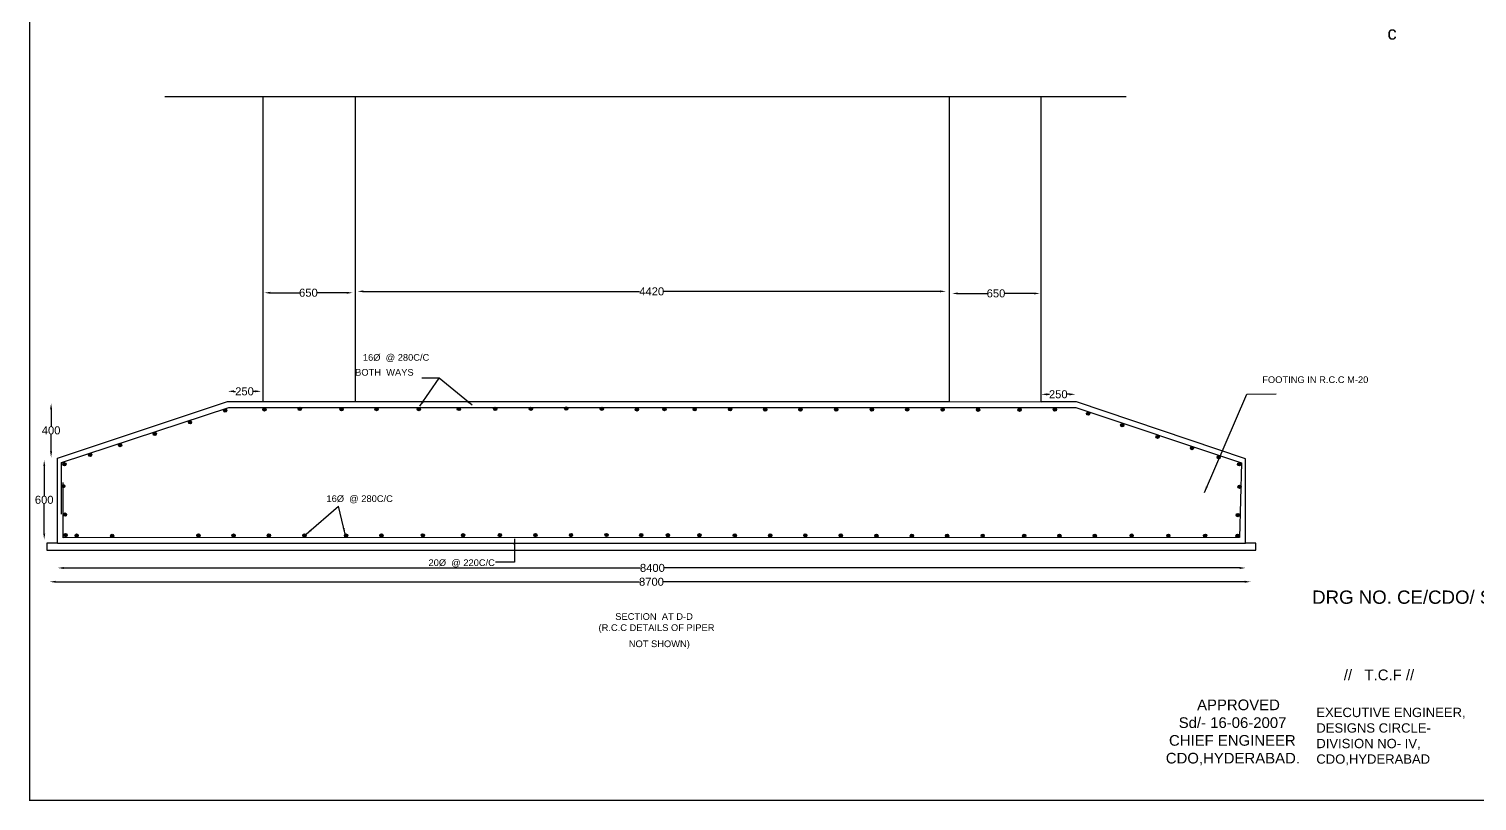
# Model space of a CAD drawing. Header units: inches. Extents: x -24493 to -7702, y 2644 to 14293.
# Drawn here: x -24493 to -13636, y 2644 to 8438 of the extents above; entities that cross this region are included whole.
import ezdxf

# ---------------------------------------------------------------- set-up
doc = ezdxf.new("R2010")
doc.units = ezdxf.units.IN
doc.header["$MEASUREMENT"] = 0
doc.styles.get("Standard").update_dxf_attribs({"font": 'arial.ttf'})
doc.dimstyles.new('ST100', dxfattribs={"dimtxt": 60, "dimasz": 45, "dimexe": 0, "dimexo": 10, "dimgap": 0.09, "dimtad": 0, "dimtih": 1, "dimtoh": 1, "dimdec": 0, "dimzin": 0, "dimdsep": 46, "dimtxsty": 'Standard', "dimcen": 0, "dimse1": 1, "dimse2": 1, "dimadec": 0, "dimazin": 0, "dimtfac": 1, "dimtdec": 0, "dimtofl": 0, "dimtmove": 0, "dimatfit": 3, "dimfxl": 50, "dimtolj": 1, "dimtzin": 0, "dimarcsym": 0})

# ---------------------------------------------------------------- blocks, each defined once
blk = doc.blocks.new('*D32')
at = {"color": 0, "lineweight": -2, "transparency": 16777216}
for p, q in [((-24232, 4393), (-19909, 4393)), ((-15416, 4393), (-19730, 4393))]:
    blk.add_line(p, q, dxfattribs=at)
at = {"color": 0, "transparency": 16777216}
for points in [[(-24232, 4400), (-24232, 4385), (-24277, 4393)], [(-15416, 4400), (-15416, 4385), (-15371, 4393)]]:
    blk.add_solid(points, dxfattribs=at)
at = {"layer": 'Defpoints', "color": 0, "transparency": 16777216}
for p in [(-24277, 4386), (-15371, 4393), (-15371, 4386)]:
    blk.add_point(p, dxfattribs=at)
at = {"color": 0, "transparency": 16777216, "insert": (-19819, 4393), "char_height": 60, "attachment_point": 5}
blk.add_mtext('\\A1;8400', dxfattribs=at)
blk = doc.blocks.new('*D33')
at = {"color": 0, "lineweight": -2, "transparency": 16777216}
for p, q in [((-24292, 4289), (-19916, 4289)), ((-15378, 4289), (-19736, 4289))]:
    blk.add_line(p, q, dxfattribs=at)
at = {"color": 0, "transparency": 16777216}
for points in [[(-24292, 4297), (-24292, 4282), (-24337, 4289)], [(-15378, 4297), (-15378, 4282), (-15333, 4289)]]:
    blk.add_solid(points, dxfattribs=at)
at = {"layer": 'Defpoints', "color": 0, "transparency": 16777216}
for p in [(-24337, 4281), (-15333, 4289), (-15333, 4281)]:
    blk.add_point(p, dxfattribs=at)
at = {"color": 0, "transparency": 16777216, "insert": (-19826, 4289), "char_height": 60, "attachment_point": 5}
blk.add_mtext('\\A1;8700', dxfattribs=at)
blk = doc.blocks.new('*D34')
at = {"color": 0, "lineweight": -2, "transparency": 16777216}
for p, q in [((-22684, 6458), (-22464, 6458)), ((-22111, 6458), (-22331, 6458))]:
    blk.add_line(p, q, dxfattribs=at)
at = {"color": 0, "transparency": 16777216}
for points in [[(-22684, 6465), (-22684, 6450), (-22729, 6458)], [(-22111, 6465), (-22111, 6450), (-22066, 6458)]]:
    blk.add_solid(points, dxfattribs=at)
at = {"layer": 'Defpoints', "color": 0, "transparency": 16777216}
for p in [(-22729, 6487), (-22066, 6487), (-22066, 6458)]:
    blk.add_point(p, dxfattribs=at)
at = {"color": 0, "transparency": 16777216, "insert": (-22398, 6458), "char_height": 60, "attachment_point": 5}
blk.add_mtext('\\A1;650', dxfattribs=at)
blk = doc.blocks.new('*D35')
at = {"color": 0, "lineweight": -2, "transparency": 16777216}
for p, q in [((-21985, 6468), (-19915, 6468)), ((-17663, 6468), (-19734, 6468))]:
    blk.add_line(p, q, dxfattribs=at)
at = {"color": 0, "transparency": 16777216}
for points in [[(-21985, 6476), (-21985, 6461), (-22030, 6468)], [(-17663, 6476), (-17663, 6461), (-17618, 6468)]]:
    blk.add_solid(points, dxfattribs=at)
at = {"layer": 'Defpoints', "color": 0, "transparency": 16777216}
for p in [(-22030, 6487), (-17618, 6487), (-17618, 6468)]:
    blk.add_point(p, dxfattribs=at)
at = {"color": 0, "transparency": 16777216, "insert": (-19824, 6468), "char_height": 60, "attachment_point": 5}
blk.add_mtext('\\A1;4420', dxfattribs=at)
blk = doc.blocks.new('*D36')
at = {"color": 0, "lineweight": -2, "transparency": 16777216}
for p, q in [((-17527, 6453), (-17309, 6453)), ((-16958, 6453), (-17176, 6453))]:
    blk.add_line(p, q, dxfattribs=at)
at = {"color": 0, "transparency": 16777216}
for points in [[(-17527, 6460), (-17527, 6445), (-17572, 6453)], [(-16958, 6460), (-16958, 6445), (-16913, 6453)]]:
    blk.add_solid(points, dxfattribs=at)
at = {"layer": 'Defpoints', "color": 0, "transparency": 16777216}
for p in [(-17572, 6487), (-16913, 6487), (-16913, 6453)]:
    blk.add_point(p, dxfattribs=at)
at = {"color": 0, "transparency": 16777216, "insert": (-17243, 6453), "char_height": 60, "attachment_point": 5}
blk.add_mtext('\\A1;650', dxfattribs=at)
blk = doc.blocks.new('*D37')
at = {"color": 0, "lineweight": -2, "transparency": 16777216}
for p, q in [((-24379, 5157), (-24379, 4935)), ((-24379, 4651), (-24379, 4873))]:
    blk.add_line(p, q, dxfattribs=at)
at = {"color": 0, "transparency": 16777216}
for points in [[(-24386, 5157), (-24371, 5157), (-24379, 5202)], [(-24386, 4651), (-24371, 4651), (-24379, 4606)]]:
    blk.add_solid(points, dxfattribs=at)
at = {"layer": 'Defpoints', "color": 0, "transparency": 16777216}
for p in [(-24409, 5202), (-24379, 5202), (-24409, 4606)]:
    blk.add_point(p, dxfattribs=at)
at = {"color": 0, "transparency": 16777216, "insert": (-24379, 4904), "char_height": 60, "attachment_point": 5}
blk.add_mtext('\\A1;600 ', dxfattribs=at)
blk = doc.blocks.new('*D38')
at = {"color": 0, "lineweight": -2, "transparency": 16777216}
for p, q in [((-24327, 5584), (-24327, 5456)), ((-24327, 5267), (-24327, 5395))]:
    blk.add_line(p, q, dxfattribs=at)
at = {"color": 0, "transparency": 16777216}
for points in [[(-24335, 5584), (-24320, 5584), (-24327, 5629)], [(-24335, 5267), (-24320, 5267), (-24327, 5222)]]:
    blk.add_solid(points, dxfattribs=at)
at = {"layer": 'Defpoints', "color": 0, "transparency": 16777216}
for p in [(-24412, 5629), (-24327, 5629), (-24412, 5222)]:
    blk.add_point(p, dxfattribs=at)
at = {"color": 0, "transparency": 16777216, "insert": (-24327, 5425), "char_height": 60, "attachment_point": 5}
blk.add_mtext('\\A1;400', dxfattribs=at)
blk = doc.blocks.new('*D39')
at = {"color": 0, "lineweight": -2, "transparency": 16777216}
for p, q in [((-22957, 5718), (-22944, 5718)), ((-22797, 5718), (-22810, 5718))]:
    blk.add_line(p, q, dxfattribs=at)
at = {"color": 0, "transparency": 16777216}
for points in [[(-22957, 5726), (-22957, 5711), (-23002, 5718)], [(-22797, 5726), (-22797, 5711), (-22752, 5718)]]:
    blk.add_solid(points, dxfattribs=at)
at = {"layer": 'Defpoints', "color": 0, "transparency": 16777216}
for p in [(-23002, 5715), (-22752, 5718), (-22752, 5715)]:
    blk.add_point(p, dxfattribs=at)
at = {"color": 0, "transparency": 16777216, "insert": (-22877, 5718), "char_height": 60, "attachment_point": 5}
blk.add_mtext('\\A1;250', dxfattribs=at)
blk = doc.blocks.new('*D43')
at = {"color": 0, "lineweight": -2, "transparency": 16777216}
for p, q in [((-16859, 5696), (-16843, 5696)), ((-16692, 5696), (-16709, 5696))]:
    blk.add_line(p, q, dxfattribs=at)
at = {"color": 0, "transparency": 16777216}
for points in [[(-16859, 5703), (-16859, 5688), (-16904, 5696)], [(-16692, 5703), (-16692, 5688), (-16647, 5696)]]:
    blk.add_solid(points, dxfattribs=at)
at = {"layer": 'Defpoints', "color": 0, "transparency": 16777216}
for p in [(-16904, 5711), (-16647, 5718), (-16647, 5696)]:
    blk.add_point(p, dxfattribs=at)
at = {"color": 0, "transparency": 16777216, "insert": (-16776, 5696), "char_height": 60, "attachment_point": 5}
blk.add_mtext('\\A1;250', dxfattribs=at)

msp = doc.modelspace()

# ---------------------------------------------------------------- hatches: boundary and pattern name
h = msp.add_hatch(color=256)
edge = h.paths.add_edge_path()
edge.add_arc((-23022.1, 5574.3), 12.3, 0, 360)
h = msp.add_hatch(color=256)
edge = h.paths.add_edge_path()
edge.add_arc((-22728.2, 5582.4), 12.3, 0, 360)
h = msp.add_hatch(color=256)
edge = h.paths.add_edge_path()
edge.add_arc((-22463.2, 5586.1), 12.3, 0, 360)
h = msp.add_hatch(color=256)
edge = h.paths.add_edge_path()
edge.add_arc((-22149, 5583.9), 12.3, 0, 360)
h = msp.add_hatch(color=256)
edge = h.paths.add_edge_path()
edge.add_arc((-21886.6, 5584.7), 12.3, 0, 360)
h = msp.add_hatch(color=256)
edge = h.paths.add_edge_path()
edge.add_arc((-21570.6, 5584.7), 12.3, 0, 360)
h = msp.add_hatch(color=256)
edge = h.paths.add_edge_path()
edge.add_arc((-21271.1, 5585.5), 12.3, 0, 360)
h = msp.add_hatch(color=256)
edge = h.paths.add_edge_path()
edge.add_arc((-20997.6, 5586.2), 12.3, 0, 360)
h = msp.add_hatch(color=256)
edge = h.paths.add_edge_path()
edge.add_arc((-20729.7, 5587.7), 12.3, 0, 360)
h = msp.add_hatch(color=256)
edge = h.paths.add_edge_path()
edge.add_arc((-20464.8, 5588.4), 12.3, 0, 360)
h = msp.add_hatch(color=256)
edge = h.paths.add_edge_path()
edge.add_arc((-20198.6, 5587.7), 12.3, 0, 360)
h = msp.add_hatch(color=256)
edge = h.paths.add_edge_path()
edge.add_arc((-19935.2, 5582.5), 12.3, 0, 360)
h = msp.add_hatch(color=256)
edge = h.paths.add_edge_path()
edge.add_arc((-19729.1, 5584.7), 12.3, 0, 360)
h = msp.add_hatch(color=256)
edge = h.paths.add_edge_path()
edge.add_arc((-19502, 5584), 12.3, 0, 360)
h = msp.add_hatch(color=256)
edge = h.paths.add_edge_path()
edge.add_arc((-19236.4, 5583.3), 12.3, 0, 360)
h = msp.add_hatch(color=256)
edge = h.paths.add_edge_path()
edge.add_arc((-18972.5, 5581), 12.3, 0, 360)
h = msp.add_hatch(color=256)
edge = h.paths.add_edge_path()
edge.add_arc((-18709.1, 5581.8), 12.3, 0, 360)
h = msp.add_hatch(color=256)
edge = h.paths.add_edge_path()
edge.add_arc((-18440.9, 5581), 12.3, 0, 360)
h = msp.add_hatch(color=256)
edge = h.paths.add_edge_path()
edge.add_arc((-18173, 5581.8), 12.3, 0, 360)
h = msp.add_hatch(color=256)
edge = h.paths.add_edge_path()
edge.add_arc((-17908.5, 5582.5), 12.3, 0, 360)
h = msp.add_hatch(color=256)
edge = h.paths.add_edge_path()
edge.add_arc((-17642.8, 5581.8), 12.3, 0, 360)
h = msp.add_hatch(color=256)
edge = h.paths.add_edge_path()
edge.add_arc((-17377.2, 5580.4), 12.3, 0, 360)
h = msp.add_hatch(color=256)
edge = h.paths.add_edge_path()
edge.add_arc((-17066, 5580.4), 12.3, 0, 360)
h = msp.add_hatch(color=256)
edge = h.paths.add_edge_path()
edge.add_arc((-16800.8, 5580.9), 12.3, 0, 360)
h = msp.add_hatch(color=256)
edge = h.paths.add_edge_path()
edge.add_arc((-16552.8, 5550.8), 12.3, 0, 360)
h = msp.add_hatch(color=256)
edge = h.paths.add_edge_path()
edge.add_arc((-23285.6, 5486.7), 12.3, 0, 360)
h = msp.add_hatch(color=256)
edge = h.paths.add_edge_path()
edge.add_arc((-16296.2, 5463.5), 12.3, 0, 360)
h = msp.add_hatch(color=256)
edge = h.paths.add_edge_path()
edge.add_arc((-23810.1, 5315), 12.3, 0, 360)
h = msp.add_hatch(color=256)
edge = h.paths.add_edge_path()
edge.add_arc((-23549.9, 5399), 12.3, 0, 360)
h = msp.add_hatch(color=256)
edge = h.paths.add_edge_path()
edge.add_arc((-16031.9, 5376.8), 12.3, 0, 360)
h = msp.add_hatch(color=256)
edge = h.paths.add_edge_path()
edge.add_arc((-24035.2, 5241.5), 12.3, 0, 360)
h = msp.add_hatch(color=256)
edge = h.paths.add_edge_path()
edge.add_arc((-15773.2, 5292.3), 12.3, 0, 360)
h = msp.add_hatch(color=256)
edge = h.paths.add_edge_path()
edge.add_arc((-15573.4, 5224), 12.3, 0, 360)
h = msp.add_hatch(color=256)
edge = h.paths.add_edge_path()
edge.add_arc((-24227.1, 5170.7), 12.3, 0, 360)
h = msp.add_hatch(color=256)
edge = h.paths.add_edge_path()
edge.add_arc((-15420.9, 5170.3), 12.3, 0, 360)
h = msp.add_hatch(color=256)
edge = h.paths.add_edge_path()
edge.add_arc((-24235.5, 5006.6), 12.3, 0, 360)
h = msp.add_hatch(color=256)
edge = h.paths.add_edge_path()
edge.add_arc((-15416.5, 5001.9), 12.3, 0, 360)
h = msp.add_hatch(color=256)
edge = h.paths.add_edge_path()
edge.add_arc((-24222.8, 4793), 12.3, 0, 360)
h = msp.add_hatch(color=256)
edge = h.paths.add_edge_path()
edge.add_arc((-15430.5, 4789.9), 12.3, 0, 360)
h = msp.add_hatch(color=256)
edge = h.paths.add_edge_path()
edge.add_arc((-24219.1, 4639.6), 12.3, 0, 360)
h = msp.add_hatch(color=256)
edge = h.paths.add_edge_path()
edge.add_arc((-24135.6, 4636), 12.3, 0, 360)
h = msp.add_hatch(color=256)
edge = h.paths.add_edge_path()
edge.add_arc((-23869.3, 4634.1), 12.3, 0, 360)
h = msp.add_hatch(color=256)
edge = h.paths.add_edge_path()
edge.add_arc((-23222.3, 4636.7), 12.3, 0, 360)
h = msp.add_hatch(color=256)
edge = h.paths.add_edge_path()
edge.add_arc((-22958.9, 4635.4), 12.3, 0, 360)
h = msp.add_hatch(color=256)
edge = h.paths.add_edge_path()
edge.add_arc((-22694.2, 4637.2), 12.3, 0, 360)
h = msp.add_hatch(color=256)
edge = h.paths.add_edge_path()
edge.add_arc((-22427.9, 4636.7), 12.3, 0, 360)
h = msp.add_hatch(color=256)
edge = h.paths.add_edge_path()
edge.add_arc((-22115.3, 4635.9), 12.3, 0, 360)
h = msp.add_hatch(color=256)
edge = h.paths.add_edge_path()
edge.add_arc((-21850.6, 4637), 12.3, 0, 360)
h = msp.add_hatch(color=256)
edge = h.paths.add_edge_path()
edge.add_arc((-21539.3, 4637.8), 12.3, 0, 360)
h = msp.add_hatch(color=256)
edge = h.paths.add_edge_path()
edge.add_arc((-21238, 4638), 12.3, 0, 360)
h = msp.add_hatch(color=256)
edge = h.paths.add_edge_path()
edge.add_arc((-20961.9, 4639.5), 12.3, 0, 360)
h = msp.add_hatch(color=256)
edge = h.paths.add_edge_path()
edge.add_arc((-20695.9, 4639.1), 12.3, 0, 360)
h = msp.add_hatch(color=256)
edge = h.paths.add_edge_path()
edge.add_arc((-20429.1, 4639.8), 12.3, 0, 360)
h = msp.add_hatch(color=256)
edge = h.paths.add_edge_path()
edge.add_arc((-20162.1, 4640.3), 12.3, 0, 360)
h = msp.add_hatch(color=256)
edge = h.paths.add_edge_path()
edge.add_arc((-19902.5, 4639), 12.3, 0, 360)
h = msp.add_hatch(color=256)
edge = h.paths.add_edge_path()
edge.add_arc((-19702.3, 4638.4), 12.3, 0, 360)
h = msp.add_hatch(color=256)
edge = h.paths.add_edge_path()
edge.add_arc((-19466.4, 4638), 12.3, 0, 360)
h = msp.add_hatch(color=256)
edge = h.paths.add_edge_path()
edge.add_arc((-19201.7, 4637.6), 12.3, 0, 360)
h = msp.add_hatch(color=256)
edge = h.paths.add_edge_path()
edge.add_arc((-18935.9, 4636.7), 12.3, 0, 360)
h = msp.add_hatch(color=256)
edge = h.paths.add_edge_path()
edge.add_arc((-18672.4, 4637), 12.3, 0, 360)
h = msp.add_hatch(color=256)
edge = h.paths.add_edge_path()
edge.add_arc((-18406.4, 4637), 12.3, 0, 360)
h = msp.add_hatch(color=256)
edge = h.paths.add_edge_path()
edge.add_arc((-18139.1, 4634.3), 12.3, 0, 360)
h = msp.add_hatch(color=256)
edge = h.paths.add_edge_path()
edge.add_arc((-17873.6, 4634.9), 12.3, 0, 360)
h = msp.add_hatch(color=256)
edge = h.paths.add_edge_path()
edge.add_arc((-17609.2, 4634.9), 12.3, 0, 360)
h = msp.add_hatch(color=256)
edge = h.paths.add_edge_path()
edge.add_arc((-17342.8, 4635.1), 12.3, 0, 360)
h = msp.add_hatch(color=256)
edge = h.paths.add_edge_path()
edge.add_arc((-17031, 4635), 12.3, 0, 360)
h = msp.add_hatch(color=256)
edge = h.paths.add_edge_path()
edge.add_arc((-16767.6, 4634.9), 12.3, 0, 360)
h = msp.add_hatch(color=256)
edge = h.paths.add_edge_path()
edge.add_arc((-16502.2, 4634.7), 12.3, 0, 360)
h = msp.add_hatch(color=256)
edge = h.paths.add_edge_path()
edge.add_arc((-16225.7, 4635.6), 12.3, 0, 360)
h = msp.add_hatch(color=256)
edge = h.paths.add_edge_path()
edge.add_arc((-15950.7, 4635), 12.3, 0, 360)
h = msp.add_hatch(color=256)
edge = h.paths.add_edge_path()
edge.add_arc((-15675, 4635.2), 12.3, 0, 360)
h = msp.add_hatch(color=256)
edge = h.paths.add_edge_path()
edge.add_arc((-15431.8, 4634.5), 12.3, 0, 360)

# ---------------------------------------------------------------- linework, layer by layer
at = {"const_width": 10}
msp.add_lwpolyline([(-24488.2, 14288.4), (-7706.6, 14288.4), (-7706.6, 2648.7), (-24488.2, 2648.7)], close=True, dxfattribs=at)
for points in [[(-24280.2, 4579.2), (-24359.3, 4579.2), (-24359.3, 4526.8), (-15294.1, 4526.8), (-15294.1, 4577.7), (-15372.2, 4577.7), (-15372.2, 5212.4), (-16638.7, 5639.4), (-16904.3, 5639.4), (-16904.3, 7931.5)], [(-23473.7, 7931.5), (-16266, 7931.5)], [(-22737.2, 5641.3), (-22737.2, 7931.5)], [(-22045.8, 5641.3), (-22045.8, 7931.5)], [(-17592.6, 5641.3), (-17592.6, 7931.5)], [(-24280.2, 4579.2), (-24280.2, 5216.9), (-23003.4, 5641.3), (-22737.2, 5641.3), (-22045.8, 5641.3), (-17592.6, 5641.3), (-16904.3, 5639.4)], [(-24249.9, 4795.9), (-24249.9, 5184.8), (-22993.7, 5597.5)], [(-22993.7, 5597.5), (-16645.5, 5597.5), (-15403.1, 5181.1), (-15416.4, 4620.3), (-24236.2, 4620.1), (-24236.2, 5033.8)], [(-24280.2, 4579.2), (-15372.2, 4579.2)]]:
    msp.add_lwpolyline(points)
for centre in [(-23022.1, 5574.3), (-22728.2, 5582.4), (-22463.2, 5586.1), (-22149, 5583.9), (-21886.6, 5584.7), (-21570.6, 5584.7), (-21271.1, 5585.5), (-20997.6, 5586.2), (-20729.7, 5587.7), (-20464.8, 5588.4), (-20198.6, 5587.7), (-19935.2, 5582.5), (-19729.1, 5584.7), (-19502, 5584), (-19236.4, 5583.3), (-18972.5, 5581), (-18709.1, 5581.8), (-18440.9, 5581), (-18173, 5581.8), (-17908.5, 5582.5), (-17642.8, 5581.8), (-17377.2, 5580.4), (-17066, 5580.4), (-16800.8, 5580.9), (-16552.8, 5550.8), (-23285.6, 5486.7), (-16296.2, 5463.5), (-23810.1, 5315), (-23549.9, 5399), (-16031.9, 5376.8), (-24035.2, 5241.5), (-15773.2, 5292.3), (-15573.4, 5224), (-24227.1, 5170.7), (-15420.9, 5170.3), (-24235.5, 5006.6), (-15416.5, 5001.9), (-24222.8, 4793), (-15430.5, 4789.9), (-24219.1, 4639.6), (-24135.6, 4636), (-23869.3, 4634.1), (-23222.3, 4636.7), (-22958.9, 4635.4), (-22694.2, 4637.2), (-22427.9, 4636.7), (-22115.3, 4635.9), (-21850.6, 4637), (-21539.3, 4637.8), (-21238, 4638), (-20961.9, 4639.5), (-20695.9, 4639.1), (-20429.1, 4639.8), (-20162.1, 4640.3), (-19902.5, 4639), (-19702.3, 4638.4), (-19466.4, 4638), (-19201.7, 4637.6), (-18935.9, 4636.7), (-18672.4, 4637), (-18406.4, 4637), (-18139.1, 4634.3), (-17873.6, 4634.9), (-17609.2, 4634.9), (-17342.8, 4635.1), (-17031, 4635), (-16767.6, 4634.9), (-16502.2, 4634.7), (-16225.7, 4635.6), (-15950.7, 4635), (-15675, 4635.2), (-15431.8, 4634.5)]:
    msp.add_circle(centre, 12.3)

# ---------------------------------------------------------------- texts
for s, height, p in [('c', 100, (-14308.5, 8357.2)), ('    16Ø  @ 280C/C', 50, (-22067.1, 5947.6)), (' BOTH  WAYS', 50, (-22067.1, 5835.8)), (' FOOTING IN R.C.C M-20', 50, (-15266.1, 5780.7)), ('    16Ø  @ 280C/C   ', 50, (-22340.4, 4888)), (' 20Ø  @ 220C/C', 50, (-21517.1, 4407.5)), (' DRG NO. CE/CDO/ SE/ DC / DIV4 / HNSS / SLAB/              /2007', 100, (-14911.2, 4123.8)), (' SECTION  AT D-D', 50, (-20117, 4003.5)), (' (R.C.C DETAILS OF PIPER', 50, (-20242.3, 3920.1)), ('        NOT SHOWN)', 50, (-20151.2, 3798.8)), ('  //   T.C.F //', 80, (-14697.5, 3550.6))]:
    msp.add_text(s, height=height).set_placement(p)
at = {"attachment_point": 1}
for s, insert, char_height, width in [('\\pi172.24025;   APPROVED     \\P\\pi127.57449;Sd/- 16-06-2007       \\P\\pi54.83234;CHIEF ENGINEER        \\P\\pi31.01242;CDO,HYDERABAD.', (-16000.7, 3405.7), 80, 1052.748), ('EXECUTIVE ENGINEER,       DESIGNS CIRCLE-       DIVISION NO- IV,\\PCDO,HYDERABAD', (-14841.2, 3344), 70, 1286.498)]:
    msp.add_mtext(s, dxfattribs=dict(at, insert=insert, char_height=char_height, width=width))

# ---------------------------------------------------------------- dimensions: what is measured, and where the dimension line sits
for base, p1, p2, text, picture, middle in [((-22066.3, 6457.5), (-22729.3, 6487.3), (-22066.3, 6487.3), '650', '*D34', (-22397.8, 6457.5)), ((-17618.3, 6468.4), (-22030.4, 6486.9), (-17618.3, 6486.9), '4420', '*D35', (-19824.3, 6468.4)), ((-16912.8, 6452.6), (-17572.2, 6486.6), (-16912.8, 6486.6), '650', '*D36', (-17242.5, 6452.6)), ((-16647.3, 5695.6), (-16904.3, 5711), (-16647.3, 5717.6), '250', '*D43', (-16775.8, 5695.6))]:
    dim = msp.add_linear_dim(base=base, p1=p1, p2=p2, text=text, dimstyle='ST100')
    dim.commit()
    dim.dimension.update_dxf_attribs({"geometry": picture, "text_midpoint": middle})
dim = msp.add_linear_dim(base=(-22751.8, 5718.5), p1=(-23001.9, 5715.1), p2=(-22751.8, 5715.1), dimstyle='ST100')
dim.commit()
dim.dimension.update_dxf_attribs({"geometry": '*D39', "text_midpoint": (-22876.8, 5718.5)})
for base, p1, p2, text, picture, middle in [((-24327, 5628.9), (-24411.9, 5221.9), (-24411.9, 5628.9), '400', '*D38', (-24327, 5425.4)), ((-24378.5, 5202.2), (-24408.8, 4605.7), (-24408.8, 5202.2), '600 ', '*D37', (-24378.5, 4904))]:
    dim = msp.add_linear_dim(base=base, p1=p1, p2=p2, angle=90, text=text, dimstyle='ST100')
    dim.commit()
    dim.dimension.update_dxf_attribs({"geometry": picture, "text_midpoint": middle})
for base, p1, p2, text, picture, middle in [((-15371.3, 4392.8), (-24276.6, 4385.9), (-15371.3, 4385.9), '8400', '*D32', (-19819.4, 4392.8)), ((-15332.9, 4289.5), (-24337, 4280.7), (-15332.9, 4280.7), '8700', '*D33', (-19825.9, 4289.5))]:
    dim = msp.add_linear_dim(base=base, p1=p1, p2=p2, text=text, dimstyle='ST100')
    dim.commit()
    dim.dimension.update_dxf_attribs({"geometry": picture, "text_midpoint": middle, "dimtype": 160})

# ---------------------------------------------------------------- leaders
for points in [[(-21561.8, 5605.7), (-21418.9, 5816.4)], [(-21170.7, 5613.5), (-21418.9, 5816.4), (-21547.8, 5818.2)], [(-15680.6, 4959.9), (-15362.4, 5696.9), (-15142.7, 5698.6)], [(-22415.1, 4645.5), (-22172.1, 4856)], [(-22122.9, 4646.8), (-22172.1, 4856)], [(-20853, 4610.6), (-20852.2, 4435.2), (-20994.5, 4435.2)]]:
    msp.add_leader(points, dimstyle='ST100', override={"dimgap": 0.09, "dimtad": 0})

doc.saveas('drawing.dxf')
